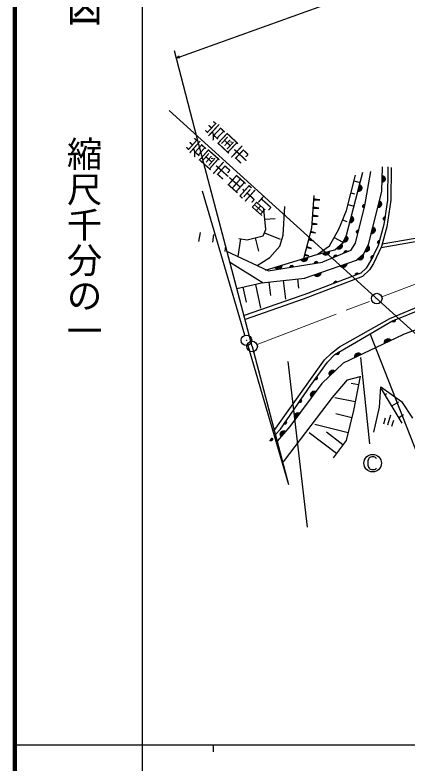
# Model space of a CAD drawing. Units: millimetres, scale not verified. Extents: x 274551 to 914551, y 119061 to 479061.
# Drawn here: x 274551 to 329977, y 301470 to 407203 of the extents above; entities that cross this region are included whole.
import ezdxf
from ezdxf.enums import TextEntityAlignment as Align

# ---------------------------------------------------------------- set-up
doc = ezdxf.new("R2010")
doc.units = ezdxf.units.MM
doc.header["$LTSCALE"] = 1000
doc.linetypes.add('CHAIN', pattern=[18.5, 12, -1.5, 3.5, -1.5])
for name, color, linetype, lineweight in [('M-BGD', 7, 'Continuous', 25), ('M-BMK', 2, 'CHAIN', 13), ('M-TTL', 2, 'Continuous', 140), ('M-TTL-BAND', 7, 'Continuous', 25)]:
    doc.layers.add(name, color=color, linetype=linetype, lineweight=lineweight)
doc.styles.add('@ＭＳ ゴシック', font='')
doc.styles.get('@ＭＳ ゴシック').set_extended_font_data('@MS Gothic')

# ---------------------------------------------------------------- blocks, each defined once
blk = doc.blocks.new('BUHIN1')
at = {"color": 7, "linetype": 'Continuous', "lineweight": 25}
for radius in [746, 22.5]:
    blk.add_circle((0, 0), radius, dxfattribs=at)
blk = doc.blocks.new('BUHIN78')
at = {"color": 7, "linetype": 'Continuous', "lineweight": 25}
for p, q in [((-205, 11), (-337, 45)), ((-334, 59), (-48, -16)), ((115, -45), (-330, 72)), ((-327, 86), (272, -72)), ((122, -18), (-323, 99)), ((-320, 110), (-34, 34)), ((-184, 90), (-316, 125))]:
    blk.add_line(p, q, dxfattribs=at)
blk.add_lwpolyline([(-352, 37), (338, -89), (-325, 142)], close=True, dxfattribs=at)
blk = doc.blocks.new('BUHIN80')
at = {"color": 7, "linetype": 'Continuous', "lineweight": 25}
for p, q in [((138, -26), (-386, 13)), ((-385, 29), (321, -24)), ((141, 6), (-384, 45)), ((-383, 57), (-46, 31)), ((-226, 63), (-382, 74)), ((-233, -31), (-388, -19)), ((-387, -3), (-50, -28))]:
    blk.add_line(p, q, dxfattribs=at)
blk.add_lwpolyline([(-403, -32), (399, -30), (-394, 91)], close=True, dxfattribs=at)
blk = doc.blocks.new('BUHIN88')
at = {"color": 7, "linetype": 'Continuous', "lineweight": 25}
for p, q in [((473, 78), (-436, -198)), ((-394, -250), (467, 11)), ((449, -60), (-338, -298)), ((-277, -345), (419, -134)), ((380, -211), (-199, -387)), ((-68, -413), (288, -304))]:
    blk.add_line(p, q, dxfattribs=at)
blk.add_lwpolyline([(478, 145), (474, 24), (447, -86), (386, -220), (298, -309), (196, -379), (48, -424), (-76, -423), (-198, -397), (-323, -320), (-409, -244), (-478, -145)], close=True, dxfattribs=at)
blk = doc.blocks.new('BUHIN92')
at = {"color": 7, "linetype": 'Continuous', "lineweight": 25}
for p, q in [((181, 444), (-60, -475)), ((7, -467), (235, 404)), ((286, 352), (78, -444)), ((150, -416), (334, 287)), ((379, 214), (226, -372)), ((316, -274), (410, 87))]:
    blk.add_line(p, q, dxfattribs=at)
blk.add_lwpolyline([(126, 484), (228, 416), (307, 336), (389, 214), (419, 92), (426, -31), (387, -181), (321, -285), (235, -377), (104, -443), (-6, -477), (-126, -484)], close=True, dxfattribs=at)
blk = doc.blocks.new('BUHIN93')
at = {"color": 7, "linetype": 'Continuous', "lineweight": 25}
for p, q in [((-239, -7), (230, 69)), ((212, 97), (-232, 26)), ((-219, 60), (187, 125)), ((160, 152), (-199, 95)), ((-174, 130), (124, 178)), ((62, 200), (-122, 170))]:
    blk.add_line(p, q, dxfattribs=at)
blk.add_lwpolyline([(-247, -40), (-236, 20), (-216, 73), (-176, 135), (-127, 173), (-72, 201), (5, 213), (66, 204), (125, 183), (182, 137), (219, 94), (247, 40)], close=True, dxfattribs=at)
blk = doc.blocks.new('BUHIN94')
at = {"color": 7, "linetype": 'Continuous', "lineweight": 25}
for p, q in [((184, 144), (-232, -29)), ((-231, -62), (207, 120)), ((-226, 7), (153, 165)), ((121, 185), (-215, 46)), ((-200, 86), (80, 202)), ((14, 209), (-158, 137))]:
    blk.add_line(p, q, dxfattribs=at)
blk.add_lwpolyline([(-231, -96), (-234, -35), (-227, 21), (-203, 90), (-163, 139), (-116, 179), (-45, 209), (17, 214), (79, 207), (145, 175), (192, 142), (231, 96)], close=True, dxfattribs=at)
blk = doc.blocks.new('BUHIN95')
at = {"color": 7, "linetype": 'Continuous', "lineweight": 25}
for p, q in [((-161, 134), (-204, -47)), ((-187, -110), (-116, 184)), ((-79, 207), (-164, -147)), ((-140, -178), (-43, 221)), ((-8, 233), (-114, -204)), ((-86, -224), (25, 238))]:
    blk.add_line(p, q, dxfattribs=at)
blk.add_lwpolyline([(-59, -243), (-110, -210), (-151, -171), (-193, -110), (-209, -50), (-213, 12), (-195, 87), (-163, 140), (-121, 186), (-56, 221), (-2, 238), (59, 243)], close=True, dxfattribs=at)
blk = doc.blocks.new('BUHIN116')
at = {"color": 7, "linetype": 'Continuous', "lineweight": 25}
for p, q in [((232, 61), (-208, -119)), ((-185, -143), (232, 27)), ((226, -9), (-155, -164)), ((-122, -185), (215, -47)), ((199, -88), (-81, -202)), ((-15, -209), (158, -138))]:
    blk.add_line(p, q, dxfattribs=at)
blk.add_lwpolyline([(232, 94), (235, 33), (226, -23), (202, -92), (162, -140), (115, -180), (43, -209), (-18, -214), (-80, -207), (-146, -174), (-192, -140), (-232, -94)], close=True, dxfattribs=at)
blk = doc.blocks.new('BUHIN117')
at = {"color": 7, "linetype": 'Continuous', "lineweight": 25}
for p, q in [((469, 97), (-428, -215)), ((-384, -265), (466, 29)), ((451, -42), (-326, -311)), ((-263, -356), (424, -118)), ((388, -196), (-183, -394)), ((-52, -415), (300, -293))]:
    blk.add_line(p, q, dxfattribs=at)
blk.add_lwpolyline([(472, 164), (472, 42), (450, -69), (394, -205), (310, -298), (211, -371), (64, -422), (-59, -425), (-183, -405), (-311, -333), (-399, -260), (-472, -164)], close=True, dxfattribs=at)
blk = doc.blocks.new('BUHIN120')
at = {"color": 7, "linetype": 'Continuous', "lineweight": 25}
for p, q in [((176, 446), (-54, -476)), ((12, -467), (230, 406)), ((282, 355), (83, -443)), ((154, -415), (330, 291)), ((376, 218), (230, -369)), ((319, -270), (409, 91))]:
    blk.add_line(p, q, dxfattribs=at)
blk.add_lwpolyline([(121, 485), (223, 418), (304, 339), (387, 218), (418, 96), (426, -27), (389, -177), (324, -282), (239, -374), (109, -442), (-1, -477), (-121, -485)], close=True, dxfattribs=at)
blk = doc.blocks.new('BUHIN121')
at = {"color": 7, "linetype": 'Continuous', "lineweight": 25}
for p, q in [((188, 138), (-233, -22)), ((-233, -55), (211, 114)), ((-226, 14), (158, 160)), ((126, 182), (-214, 52)), ((-197, 92), (86, 200)), ((20, 208), (-154, 142))]:
    blk.add_line(p, q, dxfattribs=at)
blk.add_lwpolyline([(-234, -89), (-235, -28), (-226, 28), (-200, 97), (-159, 144), (-111, 183), (-38, 210), (23, 213), (85, 205), (150, 171), (196, 136), (234, 89)], close=True, dxfattribs=at)
blk = doc.blocks.new('BUHIN128')
at = {"color": 7, "linetype": 'Continuous', "lineweight": 25}
for p, q in [((353, 305), (-460, -80)), ((-456, -147), (403, 260)), ((-453, -7), (290, 345)), ((223, 382), (-435, 71)), ((-407, 153), (140, 412)), ((7, 418), (-330, 259))]:
    blk.add_line(p, q, dxfattribs=at)
blk.add_lwpolyline([(-452, -214), (-465, -93), (-455, 20), (-414, 161), (-340, 262), (-250, 346), (-110, 413), (13, 429), (138, 422), (273, 364), (369, 302), (452, 214)], close=True, dxfattribs=at)
blk = doc.blocks.new('BUHIN130')
at = {"color": 7, "linetype": 'Continuous', "lineweight": 25}
for p, q in [((-431, -57), (-71, 429)), ((16, 442), (-417, -143)), ((-191, 372), (-413, 72)), ((-396, -220), (93, 441)), ((167, 436), (-368, -287)), ((-333, -345), (232, 419))]:
    blk.add_line(p, q, dxfattribs=at)
blk.add_lwpolyline([(-297, -402), (-366, -301), (-410, -197), (-441, -53), (-423, 71), (-384, 187), (-292, 312), (-192, 384), (-78, 437), (69, 450), (183, 440), (297, 402)], close=True, dxfattribs=at)
blk = doc.blocks.new('BUHIN134')
at = {"color": 7, "linetype": 'Continuous', "lineweight": 25}
for p, q in [((160, 178), (-109, -213)), ((-76, -221), (179, 150)), ((194, 117), (-39, -222)), ((-1, -221), (206, 78)), ((214, 36), (43, -213)), ((102, -183), (208, -29))]:
    blk.add_line(p, q, dxfattribs=at)
blk.add_lwpolyline([(142, 206), (178, 157), (202, 105), (219, 34), (213, -28), (195, -87), (151, -151), (102, -189), (46, -217), (-27, -226), (-84, -223), (-142, -206)], close=True, dxfattribs=at)
blk = doc.blocks.new('BUHIN352')
at = {"color": 7, "linetype": 'Continuous', "lineweight": 25}
blk.add_lwpolyline([(550, 594), (500, 712), (412, 800), (294, 869), (150, 906), (-94, 906), (-288, 869), (-488, 731), (-606, 556), (-656, 306), (-656, -306), (-606, -569), (-512, -725), (-331, -856), (-106, -906), (131, -906), (312, -888), (406, -831), (494, -750), (531, -662)], dxfattribs=at)
blk.add_circle((0, 0), 1244, dxfattribs=at)

msp = doc.modelspace()

# ---------------------------------------------------------------- linework, layer by layer
at = {"layer": 'M-BGD'}
for p, q in [((297359, 401101), (361441, 424157)), ((300329, 389810), (297092, 402115)), ((351239, 343972), (296355, 393693)), ((308078, 360346), (300329, 389810)), ((308078, 360346), (300329, 389810)), ((307887, 361071), (300329, 389810)), ((321407, 376058), (323735, 384965)), ((324807, 385076), (323951, 380287)), ((326411, 382289), (326516, 385749)), ((327278, 385761), (327215, 381006)), ((327738, 385625), (327677, 381016)), ((321400, 379581), (322670, 384568)), ((326540, 384492), (326512, 383542)), ((326575, 383565), (326602, 384465)), ((326663, 384425), (326638, 383603)), ((326702, 383646), (326724, 384373)), ((326785, 384312), (326767, 383707)), ((326833, 383822), (326844, 384195)), ((322458, 383737), (323373, 383504)), ((307065, 361937), (301040, 382280)), ((322035, 382074), (322573, 381938)), ((324572, 374923), (326413, 382295)), ((316528, 377107), (316868, 381692)), ((327218, 381027), (326712, 377605)), ((327677, 381016), (327121, 377257)), ((309996, 376859), (309750, 379776)), ((312486, 376060), (312710, 380130)), ((321612, 380412), (322488, 380189)), ((323951, 380287), (322664, 374961)), ((320313, 376948), (321400, 379581)), ((326660, 378530), (326632, 378346)), ((326655, 378285), (326699, 378584)), ((326735, 378610), (326681, 378250)), ((326709, 378221), (326769, 378628)), ((326803, 378643), (326737, 378198)), ((326766, 378181), (326835, 378651)), ((309873, 378318), (311349, 378442)), ((316726, 377626), (316590, 377636)), ((316591, 377650), (316886, 377628)), ((317051, 377630), (316592, 377664)), ((316593, 377678), (317211, 377632)), ((317053, 377658), (316594, 377692)), ((316595, 377702), (316890, 377681)), ((316732, 377708), (316596, 377718)), ((320857, 378265), (321452, 378019)), ((326712, 377605), (325906, 374620)), ((300717, 376450), (300520, 375165)), ((309631, 375980), (309996, 376859)), ((309813, 376420), (312044, 375493)), ((315385, 372765), (316528, 377107)), ((319003, 374581), (320313, 376948)), ((327121, 377257), (326370, 374476)), ((302624, 376158), (302460, 375091)), ((306437, 375574), (306050, 373044)), ((306213, 375609), (307391, 375428)), ((307391, 375428), (309631, 375980)), ((308511, 375704), (308976, 373819)), ((311990, 374513), (312486, 376060)), ((319658, 375765), (320914, 375069)), ((320926, 375033), (321407, 376058)), ((321425, 375949), (321021, 375089)), ((321089, 375085), (321471, 375899)), ((321512, 375839), (321162, 375094)), ((321238, 375109), (321547, 375767)), ((321578, 375686), (321321, 375139)), ((321428, 375218), (321586, 375556)), ((326309, 374349), (334572, 375790)), ((326474, 374862), (334224, 376214)), ((304334, 374582), (304209, 373769)), ((310559, 372931), (311990, 374513)), ((317252, 373355), (319003, 374581)), ((319785, 374016), (320926, 375033)), ((320752, 374794), (320043, 374162)), ((320103, 374132), (320775, 374730)), ((320788, 374659), (320174, 374112)), ((320249, 374095), (320793, 374579)), ((320789, 374492), (320338, 374090)), ((320467, 374121), (320745, 374369)), ((322664, 374961), (321975, 373928)), ((323849, 373454), (324572, 374923)), ((324476, 374587), (324056, 373735)), ((324124, 373730), (324521, 374537)), ((324560, 374476), (324197, 373738)), ((324273, 373751), (324594, 374404)), ((324624, 374322), (324357, 373779)), ((325906, 374620), (324966, 372670)), ((326370, 374476), (325216, 372082)), ((325878, 375234), (325829, 375054)), ((325844, 374990), (325923, 375282)), ((325962, 375304), (325867, 374953)), ((325890, 374921), (325998, 375318)), ((326033, 375329), (325916, 374895)), ((325943, 374875), (326066, 375333)), ((310354, 371048), (304499, 373762)), ((309961, 371118), (317243, 373328)), ((315638, 373241), (315524, 373271)), ((315527, 373283), (315773, 373218)), ((315912, 373194), (315530, 373294)), ((315534, 373306), (316047, 373171)), ((315918, 373217), (315537, 373317)), ((315539, 373326), (315784, 373262)), ((315655, 373309), (315542, 373339)), ((317243, 373328), (319785, 374016)), ((321975, 373928), (318012, 372282)), ((318989, 373736), (318072, 373488)), ((318112, 373434), (318981, 373669)), ((318127, 373968), (318287, 373740)), ((318961, 373599), (318167, 373384)), ((318227, 373336), (318929, 373526)), ((318888, 373450), (318304, 373292)), ((318434, 373262), (318793, 373359)), ((322820, 372564), (323849, 373454)), ((323734, 373272), (323016, 372651)), ((324465, 373857), (324629, 374191)), ((304894, 372314), (309653, 369348)), ((308770, 371783), (310559, 372931)), ((310354, 371048), (318012, 372282)), ((315475, 370018), (322820, 372564)), ((323076, 372620), (323756, 373209)), ((323769, 373137), (323147, 372599)), ((323222, 372581), (323772, 373057)), ((323768, 372970), (323310, 372575)), ((323440, 372604), (323721, 372848)), ((324966, 372670), (324188, 371412)), ((324975, 373121), (324894, 372954)), ((324897, 372888), (325029, 373161)), ((325071, 373175), (324913, 372848)), ((324930, 372811), (325109, 373182)), ((325145, 373186), (324950, 372781)), ((324973, 372756), (325179, 373184)), ((324188, 371412), (323458, 370722)), ((324647, 371162), (323659, 370228)), ((325216, 372082), (324647, 371162)), ((327536, 364320), (345599, 371877)), ((323659, 370228), (315276, 367041)), ((323458, 370722), (316124, 367934)), ((305918, 368558), (309423, 369321)), ((308541, 369129), (309272, 365774)), ((309423, 369321), (315515, 370023)), ((310438, 369438), (310654, 367564)), ((312469, 369672), (312775, 367015)), ((314500, 369906), (314651, 368592)), ((306776, 368745), (307244, 366597)), ((316172, 367952), (306930, 364712)), ((315276, 367041), (307073, 364166)), ((327835, 363933), (333448, 366218)), ((337870, 365254), (329338, 361988)), ((319788, 359196), (327835, 363933)), ((320428, 360319), (327536, 364320)), ((329374, 362001), (320934, 358007)), ((337798, 328825), (324829, 362047)), ((307488, 360498), (313216, 340839)), ((308078, 360346), (313197, 340847)), ((308078, 360346), (313197, 340847)), ((308269, 359620), (313216, 340839)), ((319284, 359382), (320428, 360319)), ((320356, 359533), (319959, 359272)), ((319986, 359253), (320362, 359500)), ((311205, 348471), (318305, 358466)), ((318305, 358466), (319284, 359382)), ((318717, 358123), (319788, 359196)), ((320364, 359464), (320020, 359237)), ((320056, 359224), (320360, 359424)), ((320352, 359381), (320100, 359215)), ((320166, 359221), (320321, 359323)), ((323375, 358781), (324679, 346609)), ((313103, 358220), (315851, 334793)), ((316356, 354880), (318717, 358123)), ((320934, 358007), (317921, 355129)), ((318993, 356585), (319430, 357003)), ((319519, 357001), (318993, 356498)), ((319000, 356419), (319594, 356987)), ((319666, 356969), (319016, 356348)), ((319302, 356967), (319033, 356710)), ((319041, 356285), (319728, 356941)), ((317225, 356021), (316946, 355637)), ((316978, 355629), (317243, 355993)), ((317257, 355959), (317015, 355626)), ((317054, 355626), (317268, 355920)), ((317275, 355878), (317097, 355633)), ((317157, 355662), (317267, 355813)), ((319425, 353146), (321545, 355638)), ((321545, 355638), (323356, 356088)), ((323366, 356129), (322431, 351302)), ((312087, 348682), (316356, 354880)), ((317921, 355129), (313397, 349014)), ((323132, 354922), (322097, 355123)), ((326087, 351787), (326292, 354625)), ((326292, 354625), (329204, 352577)), ((329296, 349512), (326375, 354382)), ((326862, 353570), (327058, 353689)), ((312649, 344220), (319425, 353146)), ((322665, 352509), (319775, 353068)), ((327835, 351947), (328820, 352538)), ((329204, 352577), (330727, 350234)), ((322431, 351302), (321381, 347076)), ((325275, 348213), (326087, 351787)), ((322169, 350246), (319891, 350812)), ((326891, 350237), (326641, 349372)), ((327633, 350643), (327216, 349202)), ((328809, 350324), (329479, 350726)), ((313397, 349014), (311598, 346980)), ((321644, 348133), (316961, 349296)), ((328044, 349903), (327794, 349039)), ((311360, 347885), (312087, 348682)), ((312063, 347977), (312464, 348431)), ((312552, 348436), (312070, 347891)), ((312084, 347812), (312629, 348428)), ((312339, 348384), (312093, 348105)), ((312702, 348417), (312106, 347743)), ((312136, 347683), (312766, 348394)), ((319982, 345221), (316125, 348129)), ((320915, 346458), (318583, 348216)), ((310933, 347370), (310613, 347019)), ((310644, 347008), (310947, 347340)), ((310958, 347305), (310681, 347001)), ((310719, 346997), (310964, 347266)), ((310967, 347222), (310763, 346999)), ((310826, 347021), (310951, 347159)), ((321381, 347076), (319516, 344602)), ((312373, 344038), (312649, 344220))]:
    msp.add_line(p, q, dxfattribs=at)
msp.add_lwpolyline([(297878, 401135), (297359, 401101), (297782, 401404)], dxfattribs=at)
for points in [[(326479, 384518), (326592, 384475), (326688, 384415), (326795, 384314), (326852, 384202), (326886, 384083), (326881, 383929), (326840, 383812), (326777, 383704), (326664, 383610), (326564, 383553), (326448, 383519)], [(326795, 378164), (326741, 378192), (326697, 378228), (326650, 378284), (326628, 378343), (326618, 378404), (326629, 378480), (326657, 378536), (326694, 378586), (326756, 378626), (326808, 378649), (326868, 378659)], [(316577, 377625), (317279, 377627), (316585, 377733)], [(321379, 375998), (321466, 375913), (321530, 375819), (321588, 375684), (321596, 375559), (321580, 375437), (321514, 375297), (321430, 375206), (321329, 375132), (321188, 375091), (321074, 375078), (320954, 375093)], [(320729, 374857), (320776, 374745), (320798, 374634), (320798, 374487), (320756, 374369), (320693, 374262), (320577, 374159), (320464, 374109), (320342, 374081), (320196, 374098), (320087, 374131), (319982, 374192)], [(324431, 374637), (324516, 374551), (324578, 374456), (324634, 374320), (324639, 374195), (324621, 374073), (324553, 373934), (324467, 373845), (324365, 373773), (324223, 373734), (324109, 373723), (323989, 373740)], [(325970, 374854), (325919, 374889), (325880, 374929), (325839, 374991), (325825, 375051), (325822, 375113), (325842, 375188), (325875, 375240), (325919, 375285), (325985, 375318), (326039, 375334), (326100, 375337)], [(315512, 373264), (316104, 373156), (315535, 373354)], [(318997, 373803), (318988, 373682), (318958, 373572), (318893, 373441), (318802, 373354), (318699, 373287), (318549, 373247), (318426, 373252), (318304, 373281), (318181, 373362), (318098, 373440), (318032, 373542)], [(323712, 373336), (323757, 373223), (323778, 373112), (323776, 372965), (323732, 372847), (323668, 372742), (323551, 372641), (323437, 372592), (323315, 372565), (323169, 372585), (323060, 372619), (322956, 372682)], [(324995, 372731), (324952, 372774), (324921, 372821), (324892, 372889), (324889, 372952), (324898, 373013), (324932, 373083), (324974, 373127), (325025, 373164), (325096, 373184), (325153, 373190), (325212, 373182)], [(320349, 359566), (320364, 359507), (320367, 359450), (320356, 359378), (320327, 359322), (320288, 359274), (320223, 359232), (320164, 359215), (320101, 359210), (320030, 359229), (319979, 359253), (319931, 359291)], [(319066, 356223), (319015, 356333), (318990, 356444), (318984, 356591), (319022, 356710), (319081, 356818), (319193, 356925), (319304, 356979), (319425, 357012), (319572, 357000), (319682, 356971), (319789, 356913)], [(317207, 356050), (317242, 355999), (317264, 355948), (317280, 355876), (317272, 355814), (317253, 355755), (317207, 355692), (317157, 355656), (317101, 355629), (317028, 355622), (316970, 355627), (316913, 355645)], [(312166, 347622), (312107, 347729), (312072, 347836), (312054, 347982), (312082, 348104), (312132, 348217), (312234, 348333), (312340, 348396), (312458, 348439), (312605, 348439), (312718, 348420), (312829, 348372)], [(310918, 347401), (310947, 347347), (310964, 347293), (310971, 347220), (310957, 347159), (310931, 347103), (310879, 347046), (310825, 347015), (310766, 346995), (310692, 346996), (310636, 347006), (310581, 347031)]]:
    msp.add_lwpolyline(points, close=True, dxfattribs=at)
msp.add_arc((244575, 584280), 231707, 290.46783, 290.47589, dxfattribs=at)
at = {"layer": 'M-BMK'}
for p, q in [((326397, 367376), (387388, 390159)), ((308778, 360615), (324995, 366844))]:
    msp.add_line(p, q, dxfattribs=at)
at = {"layer": 'M-TTL'}
msp.add_line((274551, 479061), (274551, 119061), dxfattribs=at)
at = {"layer": 'M-TTL-BAND'}
for p, q in [((292551, 469061), (292551, 119061)), ((274551, 304061), (813551, 304061)), ((302551, 304061), (302551, 303061))]:
    msp.add_line(p, q, dxfattribs=at)

# ---------------------------------------------------------------- block references
at = {"layer": 'M-BGD'}
for name, p in [('BUHIN92', (323153, 382738)), ('BUHIN80', (317229, 381089)), ('BUHIN120', (325952, 380452)), ('BUHIN80', (317129, 379943)), ('BUHIN95', (323926, 380184)), ('BUHIN80', (317030, 378798)), ('BUHIN92', (321989, 378285)), ('BUHIN78', (316721, 376475)), ('BUHIN95', (323050, 376559)), ('BUHIN120', (325032, 376766)), ('BUHIN78', (316435, 375390)), ('BUHIN78', (316148, 374305)), ('BUHIN94', (319869, 373053)), ('BUHIN94', (321332, 373660)), ('BUHIN88', (315422, 372776)), ('BUHIN93', (317135, 372140)), ('BUHIN88', (311781, 371671)), ('BUHIN93', (313674, 371583)), ('BUHIN117', (320984, 371927)), ('BUHIN117', (317311, 370654)), ('BUHIN121', (322903, 370511)), ('BUHIN121', (319881, 369362)), ('BUHIN1', (325695, 367113)), ('BUHIN116', (328079, 364032)), ('BUHIN1', (307278, 361218)), ('BUHIN1', (308078, 360346)), ('BUHIN128', (327264, 361003)), ('BUHIN128', (323044, 359006)), ('BUHIN130', (316790, 353600)), ('BUHIN134', (314820, 352650)), ('BUHIN130', (314528, 350543)), ('BUHIN134', (312711, 349589)), ('BUHIN352', (325114, 343856))]:
    msp.add_blockref(name, p, dxfattribs=at)

# ---------------------------------------------------------------- texts
at = {"layer": 'M-BGD', "style": '@ＭＳ ゴシック'}
for s, rotation, p in [('岩国市', 316.9, (300836, 390578)), ('岩国市由宇町', 318.5, (298178, 388148))]:
    msp.add_text(s, height=1833, rotation=rotation, dxfattribs=at).set_placement(p, align=Align.BOTTOM_LEFT)
at = {"layer": 'M-TTL-BAND', "style": '@ＭＳ ゴシック', "width": 1.4}
msp.add_text('平  面  図', height=3666, rotation=270, dxfattribs=at).set_placement((284328, 405536), align=Align.MIDDLE_RIGHT)
at = {"layer": 'M-TTL-BAND', "style": '@ＭＳ ゴシック'}
msp.add_text('縮尺千分の一', height=3666, rotation=270, dxfattribs=at).set_placement((284328, 360091), align=Align.MIDDLE_RIGHT)

doc.saveas('drawing.dxf')
